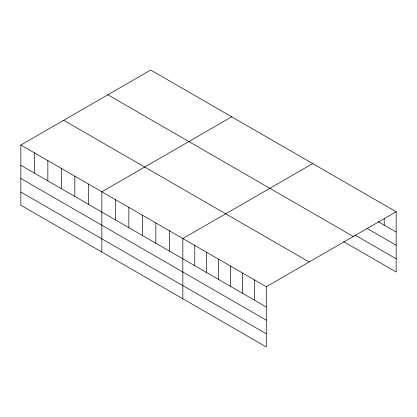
<?xml version="1.0" encoding="UTF-8"?>
<svg xmlns="http://www.w3.org/2000/svg" width="417" height="417" viewBox="0 0 417 417"><rect width="100%" height="100%" fill="white"/><g stroke="black" fill="none" stroke-linecap="round" stroke-linejoin="round"><path stroke-width="0.63" d="M20.85 145.022L266.296 286.729L266.296 346.949L20.85 205.242L20.85 145.022L150.704 70.051L396.15 211.758L396.15 271.978L343.587 241.631M231.701 116.812L101.847 191.784L101.847 252.009M312.698 163.579L182.844 238.55L182.844 298.77M266.296 286.729L396.15 211.758M378.266 221.703L396.15 232.024M366.887 228.318L396.15 245.212M354.966 235.016L396.15 258.795M107.852 94.789L353.298 236.496M63.702 120.284L309.148 261.985M20.85 165.294L266.296 307.001M20.85 178.476L266.296 320.183M20.85 192.06L266.296 333.767M384.229 218.174L384.229 225.144M254.37 279.843L254.37 300.115M242.449 272.963L242.449 293.234M230.528 266.077L230.528 286.349M218.607 259.197L218.607 279.468M206.686 252.316L206.686 272.582M194.765 245.431L194.765 265.702M169.344 230.752L169.344 251.024M155.843 222.959L155.843 243.231M142.343 215.167L142.343 235.438M128.848 207.374L128.848 227.646M115.347 199.581L115.347 219.848M88.347 183.991L88.347 204.262M74.846 176.198L74.846 196.47M61.346 168.405L61.346 188.677M47.851 160.608L47.851 180.879M34.35 152.815L34.35 173.086"/></g></svg>
